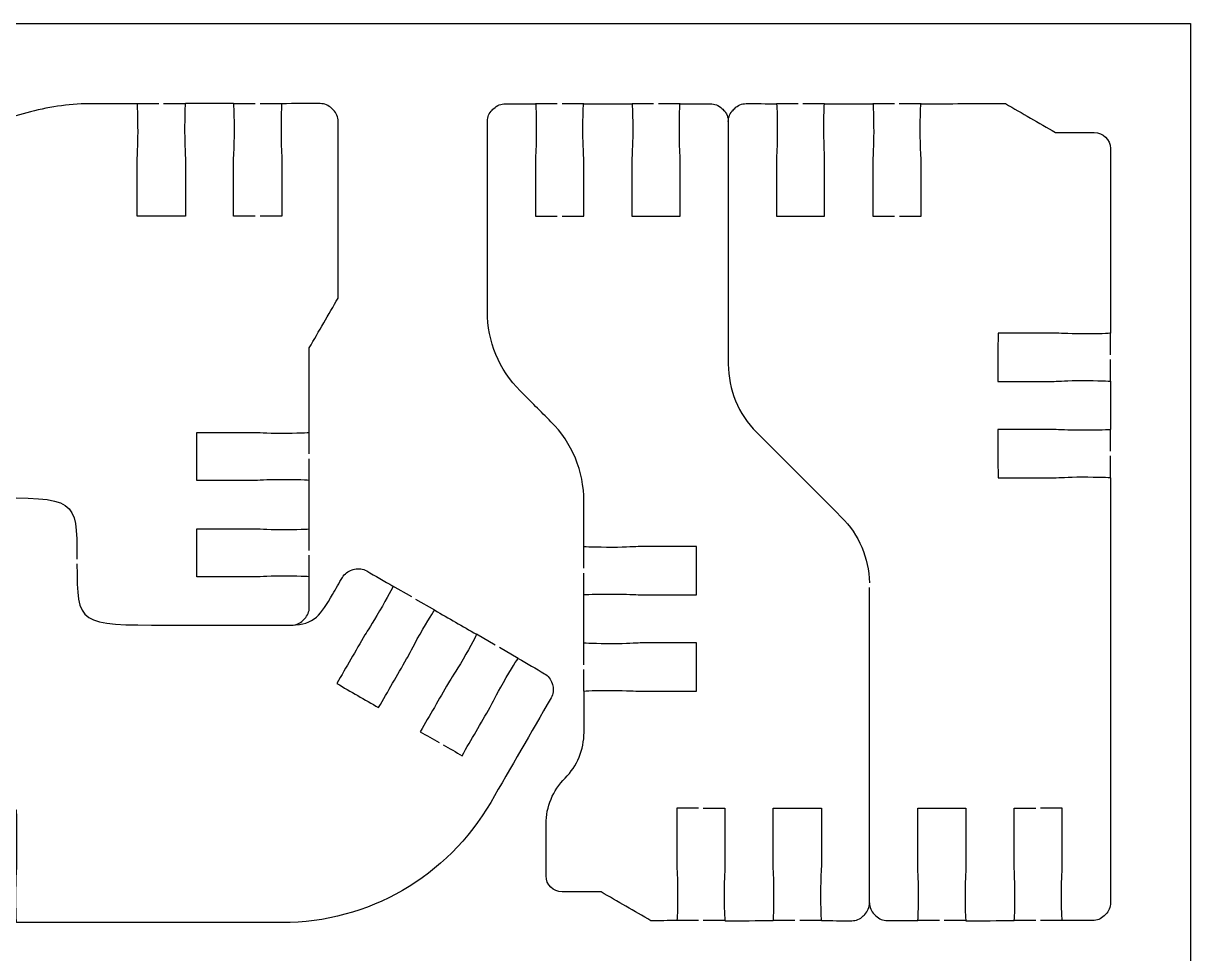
# Model space of a CAD drawing. Extents: x 0 to 410, y 0 to 300.
# Drawn here: x 127.5 to 200.2, y 242.2 to 300.2 of the extents above; entities that cross this region are included whole.
import ezdxf

# ---------------------------------------------------------------- set-up
doc = ezdxf.new("R2010")
doc.units = 0
doc.header["$MEASUREMENT"] = 0
doc.layers.add('DEFAULT', color=18, linetype='CONTINUOUS')

msp = doc.modelspace()

# ---------------------------------------------------------------- linework, layer by layer
at = {"layer": 'DEFAULT', "color": 18}
msp.add_lwpolyline([(200.176, 0.176), (0.176, 0.176), (0.176, 300.176), (200.176, 300.176)], close=True, dxfattribs=at)
at = {"layer": 'DEFAULT', "color": 1}
for points in [[(135.924, 295.173), (134.576, 295.173)], [(137.575, 295.173), (136.223, 295.173)], [(141.928, 295.173), (140.58, 295.173)], [(143.579, 295.173), (142.228, 295.173)], [(160.731, 295.173), (159.383, 295.173)], [(162.382, 295.173), (161.031, 295.173)], [(166.735, 295.173), (165.388, 295.173)], [(168.386, 295.173), (167.035, 295.173)], [(175.734, 295.173), (174.387, 295.173)], [(177.385, 295.173), (176.034, 295.173)], [(181.735, 295.173), (180.388, 295.173)], [(183.386, 295.173), (182.035, 295.173)], [(195.176, 279.538), (195.176, 280.886)], [(195.176, 277.887), (195.176, 279.238)], [(195.18, 273.538), (195.18, 274.885)], [(145.293, 273.361), (145.293, 274.709)], [(145.293, 271.71), (145.293, 273.061)], [(195.18, 271.887), (195.18, 273.238)], [(145.293, 267.357), (145.293, 268.704)], [(162.392, 266.249), (162.392, 267.597)], [(145.293, 265.706), (145.293, 267.057)], [(162.392, 264.598), (162.392, 265.949)], [(151.675, 264.457), (150.504, 265.131)], [(153.104, 263.632), (151.936, 264.305)], [(156.875, 261.458), (155.704, 262.132)], [(158.304, 260.633), (157.136, 261.307)], [(162.396, 260.241), (162.396, 261.589)], [(162.396, 258.59), (162.396, 259.941)], [(169.529, 244.303), (168.178, 244.303)], [(171.177, 244.303), (169.829, 244.303)], [(175.53, 244.303), (174.179, 244.303)], [(177.181, 244.303), (175.83, 244.303)], [(184.529, 244.303), (183.178, 244.303)], [(186.177, 244.303), (184.829, 244.303)], [(190.534, 244.303), (189.182, 244.303)], [(192.181, 244.303), (190.833, 244.303)]]:
    msp.add_lwpolyline(points, dxfattribs=at)
for points, knots in [([(141.931, 288.178), (141.48, 288.178), (141.028, 288.178), (140.577, 288.178), (140.578, 289.344), (140.579, 290.511), (140.58, 291.677), (140.577, 292.013), (140.63, 292.461), (140.63, 293.427), (140.63, 294.348), (140.608, 295.103), (140.58, 295.177), (139.579, 295.177), (138.579, 295.177), (137.578, 295.177), (137.546, 295.166), (137.529, 294.387), (137.529, 293.427), (137.529, 292.461), (137.578, 292.013), (137.582, 291.677), (137.582, 290.511), (137.582, 289.344), (137.582, 288.178), (136.581, 288.178), (135.58, 288.178), (134.579, 288.178), (134.578, 289.343), (134.577, 290.509), (134.576, 291.674), (134.576, 292.013), (134.625, 292.457), (134.625, 293.427), (134.625, 294.39), (134.604, 295.173), (134.576, 295.173), (133.656, 295.173), (132.737, 295.173), (131.817, 295.173), (130.508, 295.173), (129.203, 295.004), (127.937, 294.662), (123.074, 293.36), (118.212, 292.058), (113.349, 290.757), (111.046, 290.139), (109.084, 288.633), (107.888, 286.566), (105.692, 282.766), (103.495, 278.967), (101.298, 275.167), (101.164, 274.938), (101.129, 274.663), (101.196, 274.409), (101.209, 274.361), (101.222, 274.312), (101.235, 274.264), (101.305, 274.01), (101.471, 273.792), (101.701, 273.661), (102.249, 273.344), (102.797, 273.026), (103.344, 272.709), (103.383, 272.719), (103.785, 273.375), (104.265, 274.201), (104.745, 275.037), (104.925, 275.45), (105.091, 275.742), (105.675, 276.751), (106.26, 277.76), (106.844, 278.769), (107.233, 278.545), (107.623, 278.32), (108.012, 278.095)], [0, 0, 0, 0, 3.84, 3.84, 3.84, 13.760005, 13.760005, 13.760005, 14.760005, 14.760005, 14.760005, 16.760005, 16.760005, 16.760005, 25.270005, 25.270005, 25.270005, 26.270005, 26.270005, 26.270005, 27.270005, 27.270005, 27.270005, 37.190005, 37.190005, 37.190005, 45.700005, 45.700005, 45.700005, 55.61001, 55.61001, 55.61001, 56.61001, 56.61001, 56.61001, 57.61001, 57.61001, 57.61001, 65.43001, 65.43001, 65.43001, 66.43001, 66.43001, 66.43001, 109.236171, 109.236171, 109.236171, 110.236171, 110.236171, 110.236171, 147.557458, 147.557458, 147.557458, 148.557458, 148.557458, 148.557458, 148.981958, 148.981958, 148.981958, 149.981958, 149.981958, 149.981958, 155.367643, 155.367643, 155.367643, 156.367643, 156.367643, 156.367643, 157.367643, 157.367643, 157.367643, 167.283151, 167.283151, 167.283151, 171.104695, 171.104695, 171.104695, 171.104695]), ([(136.442, 262.707), (139.023, 262.707), (141.604, 262.707), (144.186, 262.707), (144.45, 262.707), (144.708, 262.813), (144.895, 263), (144.93, 263.035), (144.965, 263.071), (145, 263.106), (145.187, 263.293), (145.293, 263.55), (145.293, 263.815), (145.293, 264.445), (145.293, 265.076), (145.293, 265.706), (145.286, 265.738), (144.507, 265.755), (143.54, 265.755), (142.577, 265.755), (142.129, 265.706), (141.794, 265.706), (140.627, 265.706), (139.461, 265.706), (138.294, 265.706), (138.294, 266.707), (138.294, 267.707), (138.294, 268.708), (139.461, 268.708), (140.627, 268.708), (141.794, 268.708), (142.129, 268.708), (142.577, 268.659), (143.54, 268.659), (144.51, 268.659), (145.293, 268.68), (145.293, 268.708), (145.292, 269.708), (145.291, 270.707), (145.29, 271.707), (145.283, 271.738), (144.503, 271.756), (143.544, 271.756), (142.577, 271.756), (142.129, 271.71), (141.794, 271.707), (140.627, 271.707), (139.461, 271.707), (138.294, 271.707), (138.293, 272.707), (138.292, 273.708), (138.291, 274.709), (139.457, 274.709), (140.624, 274.709), (141.79, 274.709), (142.125, 274.712), (142.573, 274.659), (143.544, 274.659), (144.51, 274.659), (145.293, 274.684), (145.293, 274.709), (145.293, 276.462), (145.293, 278.215), (145.293, 279.969), (145.891, 281.003), (146.488, 282.038), (147.085, 283.073), (147.085, 286.74), (147.085, 290.406), (147.085, 294.073), (147.085, 294.337), (146.98, 294.591), (146.793, 294.778), (146.757, 294.814), (146.722, 294.849), (146.687, 294.884), (146.5, 295.071), (146.242, 295.177), (145.978, 295.177), (145.179, 295.177), (144.381, 295.177), (143.582, 295.173), (143.551, 295.11), (143.533, 294.351), (143.533, 293.427), (143.533, 292.461), (143.579, 292.013), (143.582, 291.677), (143.582, 290.511), (143.582, 289.344), (143.582, 288.178), (143.132, 288.178), (142.682, 288.178), (142.231, 288.178)], [0, 0, 0, 0, 21.95, 21.95, 21.95, 22.95, 22.95, 22.95, 23.374264, 23.374264, 23.374264, 24.374264, 24.374264, 24.374264, 29.734264, 29.734264, 29.734264, 30.734264, 30.734264, 30.734264, 31.734264, 31.734264, 31.734264, 41.654264, 41.654264, 41.654264, 50.164264, 50.164264, 50.164264, 60.084264, 60.084264, 60.084264, 61.084264, 61.084264, 61.084264, 62.084264, 62.084264, 62.084264, 70.58427, 70.58427, 70.58427, 71.58427, 71.58427, 71.58427, 72.58427, 72.58427, 72.58427, 82.50427, 82.50427, 82.50427, 91.014276, 91.014276, 91.014276, 100.934276, 100.934276, 100.934276, 101.934276, 101.934276, 101.934276, 102.934276, 102.934276, 102.934276, 117.844276, 117.844276, 117.844276, 128.005299, 128.005299, 128.005299, 159.185299, 159.185299, 159.185299, 160.185299, 160.185299, 160.185299, 160.609563, 160.609563, 160.609563, 161.609563, 161.609563, 161.609563, 169.399563, 169.399563, 169.399563, 170.399563, 170.399563, 170.399563, 171.399563, 171.399563, 171.399563, 181.319563, 181.319563, 181.319563, 185.149563, 185.149563, 185.149563, 185.149563]), ([(169.526, 251.298), (169.075, 251.298), (168.625, 251.298), (168.174, 251.298), (168.174, 250.133), (168.174, 248.968), (168.174, 247.802), (168.178, 247.464), (168.227, 247.019), (168.227, 246.049), (168.227, 245.086), (168.203, 244.31), (168.178, 244.303), (167.641, 244.302), (167.103, 244.3), (166.566, 244.299), (165.531, 244.897), (164.496, 245.494), (163.461, 246.091), (162.653, 246.091), (161.846, 246.091), (161.038, 246.091), (160.484, 246.091), (160.036, 246.539), (160.036, 247.093), (160.036, 248.169), (160.036, 249.245), (160.036, 250.321), (160.036, 251.39), (160.463, 252.417), (161.218, 253.172), (161.976, 253.927), (162.399, 254.953), (162.399, 256.022), (162.399, 256.878), (162.399, 257.734), (162.399, 258.59), (162.399, 258.619), (163.183, 258.636), (164.149, 258.64), (165.116, 258.636), (165.56, 258.59), (165.896, 258.59), (167.062, 258.59), (168.229, 258.59), (169.395, 258.59), (169.396, 259.591), (169.397, 260.592), (169.399, 261.592), (168.231, 261.592), (167.063, 261.592), (165.896, 261.592), (165.564, 261.592), (165.112, 261.54), (164.149, 261.543), (163.186, 261.543), (162.403, 261.564), (162.396, 261.589), (162.396, 262.59), (162.396, 263.59), (162.396, 264.591), (162.396, 264.619), (163.179, 264.64), (164.146, 264.64), (165.116, 264.64), (165.564, 264.595), (165.899, 264.595), (167.066, 264.593), (168.232, 264.592), (169.399, 264.591), (169.397, 265.592), (169.396, 266.593), (169.395, 267.593), (168.229, 267.593), (167.062, 267.593), (165.896, 267.593), (165.56, 267.597), (165.112, 267.544), (164.146, 267.544), (163.183, 267.547), (162.399, 267.565), (162.392, 267.597), (162.392, 268.539), (162.392, 269.481), (162.392, 270.423), (162.392, 272.282), (161.655, 274.06), (160.343, 275.372), (159.705, 276.009), (159.068, 276.647), (158.431, 277.284), (157.118, 278.596), (156.381, 280.378), (156.381, 282.234), (156.381, 286.185), (156.381, 290.136), (156.381, 294.087), (156.381, 294.344), (156.487, 294.595), (156.674, 294.775), (156.709, 294.809), (156.744, 294.843), (156.78, 294.877), (156.977, 295.068), (157.238, 295.173), (157.514, 295.173), (158.136, 295.173), (158.758, 295.173), (159.38, 295.173), (159.408, 295.173), (159.429, 294.39), (159.429, 293.424), (159.429, 292.457), (159.38, 292.009), (159.38, 291.674), (159.38, 290.509), (159.38, 289.343), (159.38, 288.178), (159.83, 288.178), (160.28, 288.178), (160.731, 288.178)], [0, 0, 0, 0, 3.83, 3.83, 3.83, 13.74, 13.74, 13.74, 14.74, 14.74, 14.74, 15.74, 15.74, 15.74, 20.310011, 20.310011, 20.310011, 30.471035, 30.471035, 30.471035, 37.341035, 37.341035, 37.341035, 38.341035, 38.341035, 38.341035, 47.491035, 47.491035, 47.491035, 48.491035, 48.491035, 48.491035, 49.491035, 49.491035, 49.491035, 56.771035, 56.771035, 56.771035, 57.771035, 57.771035, 57.771035, 58.771035, 58.771035, 58.771035, 68.691035, 68.691035, 68.691035, 77.20104, 77.20104, 77.20104, 87.13104, 87.13104, 87.13104, 88.13104, 88.13104, 88.13104, 89.13104, 89.13104, 89.13104, 97.64104, 97.64104, 97.64104, 98.64104, 98.64104, 98.64104, 99.64104, 99.64104, 99.64104, 109.561045, 109.561045, 109.561045, 118.071051, 118.071051, 118.071051, 127.991051, 127.991051, 127.991051, 128.991051, 128.991051, 128.991051, 129.991051, 129.991051, 129.991051, 138.001051, 138.001051, 138.001051, 139.001051, 139.001051, 139.001051, 146.666089, 146.666089, 146.666089, 147.666089, 147.666089, 147.666089, 181.266089, 181.266089, 181.266089, 182.266089, 182.266089, 182.266089, 182.683342, 182.683342, 182.683342, 183.683342, 183.683342, 183.683342, 188.973342, 188.973342, 188.973342, 189.973342, 189.973342, 189.973342, 190.973342, 190.973342, 190.973342, 200.883342, 200.883342, 200.883342, 204.713342, 204.713342, 204.713342, 204.713342]), ([(161.031, 288.174), (161.482, 288.174), (161.934, 288.174), (162.385, 288.174), (162.384, 289.341), (162.383, 290.507), (162.382, 291.674), (162.382, 292.009), (162.332, 292.457), (162.332, 293.424), (162.332, 294.387), (162.354, 295.166), (162.382, 295.173), (163.383, 295.175), (164.383, 295.176), (165.384, 295.173), (165.412, 295.099), (165.433, 294.344), (165.433, 293.427), (165.433, 292.457), (165.38, 292.009), (165.384, 291.674), (165.384, 290.507), (165.384, 289.341), (165.384, 288.174), (166.385, 288.175), (167.385, 288.177), (168.386, 288.178), (168.386, 289.343), (168.386, 290.509), (168.386, 291.674), (168.383, 292.009), (168.337, 292.457), (168.337, 293.427), (168.337, 294.387), (168.354, 295.166), (168.386, 295.173), (169.008, 295.173), (169.63, 295.173), (170.252, 295.173), (170.527, 295.173), (170.789, 295.068), (170.986, 294.877), (171.021, 294.843), (171.057, 294.809), (171.092, 294.775), (171.282, 294.584), (171.385, 294.33), (171.385, 294.066), (171.385, 289.032), (171.385, 283.997), (171.385, 278.963), (171.385, 277.372), (172.016, 275.845), (173.142, 274.719), (174.902, 272.958), (176.662, 271.196), (178.423, 269.435), (179.513, 268.345), (180.137, 266.884), (180.176, 265.346)], [0, 0, 0, 0, 3.84, 3.84, 3.84, 13.760005, 13.760005, 13.760005, 14.760005, 14.760005, 14.760005, 15.760005, 15.760005, 15.760005, 25.270011, 25.270011, 25.270011, 26.270011, 26.270011, 26.270011, 27.270011, 27.270011, 27.270011, 37.190011, 37.190011, 37.190011, 45.700017, 45.700017, 45.700017, 55.610017, 55.610017, 55.610017, 56.610017, 56.610017, 56.610017, 57.610017, 57.610017, 57.610017, 62.900017, 62.900017, 62.900017, 63.900017, 63.900017, 63.900017, 64.31727, 64.31727, 64.31727, 65.31727, 65.31727, 65.31727, 108.12727, 108.12727, 108.12727, 109.12727, 109.12727, 109.12727, 130.305119, 130.305119, 130.305119, 131.305119, 131.305119, 131.305119, 131.305119]), ([(171.385, 294.073), (171.385, 294.337), (171.491, 294.591), (171.678, 294.778), (171.713, 294.814), (171.748, 294.849), (171.783, 294.884), (171.97, 295.071), (172.224, 295.177), (172.492, 295.177), (173.123, 295.176), (173.753, 295.175), (174.383, 295.173), (174.412, 295.173), (174.433, 294.39), (174.433, 293.424), (174.433, 292.457), (174.383, 292.013), (174.383, 291.674), (174.383, 290.507), (174.383, 289.341), (174.383, 288.174), (175.384, 288.174), (176.385, 288.174), (177.385, 288.174), (177.385, 289.342), (177.385, 290.51), (177.385, 291.677), (177.389, 292.009), (177.336, 292.461), (177.336, 293.424), (177.336, 294.387), (177.354, 295.166), (177.385, 295.173), (178.385, 295.175), (179.385, 295.176), (180.384, 295.173), (180.416, 295.103), (180.433, 294.348), (180.437, 293.427), (180.437, 292.457), (180.388, 292.009), (180.388, 291.677), (180.388, 290.51), (180.388, 289.342), (180.388, 288.174), (180.838, 288.174), (181.288, 288.174), (181.739, 288.174)], [0, 0, 0, 0, 1, 1, 1, 1.424264, 1.424264, 1.424264, 2.424264, 2.424264, 2.424264, 7.784273, 7.784273, 7.784273, 8.784273, 8.784273, 8.784273, 9.784273, 9.784273, 9.784273, 19.704273, 19.704273, 19.704273, 28.214273, 28.214273, 28.214273, 38.144273, 38.144273, 38.144273, 39.144273, 39.144273, 39.144273, 40.144273, 40.144273, 40.144273, 49.644279, 49.644279, 49.644279, 50.644279, 50.644279, 50.644279, 51.644279, 51.644279, 51.644279, 61.574279, 61.574279, 61.574279, 65.404279, 65.404279, 65.404279, 65.404279]), ([(182.039, 288.178), (182.489, 288.178), (182.939, 288.178), (183.39, 288.178), (183.39, 289.343), (183.39, 290.509), (183.39, 291.674), (183.386, 292.013), (183.337, 292.457), (183.337, 293.427), (183.337, 294.39), (183.362, 295.166), (183.386, 295.173), (185.14, 295.175), (186.893, 295.176), (188.646, 295.177), (189.681, 294.58), (190.716, 293.982), (191.751, 293.385), (192.56, 293.385), (193.369, 293.385), (194.178, 293.385), (194.728, 293.385), (195.176, 292.937), (195.176, 292.386), (195.176, 288.553), (195.176, 284.719), (195.176, 280.886), (195.176, 280.858), (194.393, 280.84), (193.426, 280.837), (192.46, 280.84), (192.015, 280.886), (191.68, 280.886), (190.514, 280.886), (189.347, 280.886), (188.18, 280.886), (188.179, 279.885), (188.178, 278.884), (188.177, 277.884), (189.345, 277.884), (190.512, 277.884), (191.68, 277.884), (192.012, 277.884), (192.463, 277.937), (193.426, 277.933), (194.389, 277.933), (195.173, 277.912), (195.18, 277.887), (195.18, 276.887), (195.18, 275.886), (195.18, 274.885), (195.18, 274.857), (194.396, 274.836), (193.43, 274.836), (192.46, 274.836), (192.012, 274.882), (191.677, 274.882), (190.51, 274.883), (189.343, 274.884), (188.177, 274.885), (188.178, 273.884), (188.179, 272.884), (188.18, 271.883), (189.347, 271.883), (190.514, 271.883), (191.68, 271.883), (192.015, 271.879), (192.463, 271.932), (193.43, 271.932), (194.393, 271.929), (195.169, 271.911), (195.183, 271.879), (195.183, 263.057), (195.183, 254.234), (195.183, 245.411), (195.183, 245.146), (195.077, 244.888), (194.89, 244.701), (194.855, 244.666), (194.82, 244.631), (194.784, 244.596), (194.598, 244.409), (194.344, 244.303), (194.079, 244.303), (193.447, 244.303), (192.816, 244.303), (192.185, 244.303), (192.156, 244.303), (192.135, 245.086), (192.135, 246.053), (192.135, 247.019), (192.185, 247.467), (192.185, 247.802), (192.185, 248.968), (192.185, 250.133), (192.185, 251.298), (191.733, 251.298), (191.281, 251.298), (190.83, 251.298)], [0, 0, 0, 0, 3.83, 3.83, 3.83, 13.74, 13.74, 13.74, 14.74, 14.74, 14.74, 15.74, 15.74, 15.74, 30.650003, 30.650003, 30.650003, 40.811027, 40.811027, 40.811027, 47.691027, 47.691027, 47.691027, 48.691027, 48.691027, 48.691027, 81.291027, 81.291027, 81.291027, 82.291027, 82.291027, 82.291027, 83.291027, 83.291027, 83.291027, 93.211027, 93.211027, 93.211027, 101.721033, 101.721033, 101.721033, 111.651033, 111.651033, 111.651033, 112.651033, 112.651033, 112.651033, 113.651033, 113.651033, 113.651033, 122.161033, 122.161033, 122.161033, 123.161033, 123.161033, 123.161033, 124.161033, 124.161033, 124.161033, 134.081038, 134.081038, 134.081038, 142.591044, 142.591044, 142.591044, 152.511044, 152.511044, 152.511044, 153.511044, 153.511044, 153.511044, 154.531044, 154.531044, 154.531044, 229.561044, 229.561044, 229.561044, 230.561044, 230.561044, 230.561044, 230.985308, 230.985308, 230.985308, 231.985308, 231.985308, 231.985308, 237.355308, 237.355308, 237.355308, 238.355308, 238.355308, 238.355308, 239.355308, 239.355308, 239.355308, 249.265308, 249.265308, 249.265308, 253.105308, 253.105308, 253.105308, 253.105308]), ([(123.354, 260.284), (123.354, 260.734), (123.354, 261.184), (123.354, 261.635), (122.188, 261.635), (121.021, 261.635), (119.854, 261.635), (119.519, 261.631), (119.071, 261.585), (118.105, 261.585), (117.145, 261.585), (116.366, 261.603), (116.358, 261.635), (116.357, 262.634), (116.356, 263.634), (116.355, 264.633), (116.355, 264.662), (117.138, 264.683), (118.108, 264.683), (119.071, 264.683), (119.519, 264.633), (119.854, 264.633), (121.021, 264.633), (122.188, 264.633), (123.354, 264.633), (123.354, 265.634), (123.354, 266.635), (123.354, 267.636), (122.188, 267.636), (121.021, 267.636), (119.854, 267.636), (119.519, 267.636), (119.071, 267.586), (118.108, 267.586), (117.142, 267.586), (116.362, 267.604), (116.355, 267.636), (116.355, 268.266), (116.355, 268.896), (116.355, 269.526), (116.355, 269.791), (116.461, 270.049), (116.651, 270.236), (116.685, 270.271), (116.719, 270.306), (116.754, 270.341), (116.941, 270.528), (117.198, 270.634), (117.463, 270.634), (120.044, 270.634), (122.625, 270.634), (125.206, 270.634), (130.752, 270.634), (130.826, 270.634), (130.826, 266.821)], [0, 0, 0, 0, 3.83, 3.83, 3.83, 13.75, 13.75, 13.75, 14.75, 14.75, 14.75, 15.75, 15.75, 15.75, 24.250006, 24.250006, 24.250006, 25.250006, 25.250006, 25.250006, 26.250006, 26.250006, 26.250006, 36.170006, 36.170006, 36.170006, 44.680006, 44.680006, 44.680006, 54.600006, 54.600006, 54.600006, 55.600006, 55.600006, 55.600006, 56.600006, 56.600006, 56.600006, 61.960006, 61.960006, 61.960006, 62.960006, 62.960006, 62.960006, 63.377259, 63.377259, 63.377259, 64.377259, 64.377259, 64.377259, 86.327259, 86.327259, 86.327259, 87.327259, 87.327259, 87.327259, 87.327259]), ([(144.186, 262.707), (145.611, 262.707), (146.031, 263.385), (146.743, 264.619), (146.947, 264.971), (147.15, 265.323), (147.354, 265.674), (147.488, 265.903), (147.703, 266.073), (147.96, 266.14), (148.009, 266.153), (148.057, 266.166), (148.105, 266.179), (148.362, 266.249), (148.634, 266.21), (148.867, 266.08), (149.413, 265.763), (149.958, 265.447), (150.504, 265.131), (150.514, 265.092), (150.148, 264.411), (149.671, 263.593), (149.188, 262.753), (148.923, 262.39), (148.758, 262.1), (148.173, 261.09), (147.589, 260.08), (147.004, 259.07), (147.872, 258.57), (148.74, 258.071), (149.608, 257.571), (150.19, 258.581), (150.772, 259.591), (151.354, 260.601), (151.523, 260.89), (151.703, 261.303), (152.187, 262.143), (152.663, 262.968), (153.069, 263.624), (153.104, 263.632), (153.97, 263.132), (154.837, 262.632), (155.704, 262.132), (155.714, 262.093), (155.344, 261.413), (154.871, 260.594), (154.388, 259.755), (154.123, 259.391), (153.954, 259.102), (153.371, 258.091), (152.787, 257.079), (152.204, 256.068), (152.595, 255.843), (152.985, 255.619), (153.375, 255.394)], [0, 0, 0, 0, 1, 1, 1, 4.454417, 4.454417, 4.454417, 5.454417, 5.454417, 5.454417, 5.878917, 5.878917, 5.878917, 6.878917, 6.878917, 6.878917, 12.242284, 12.242284, 12.242284, 13.242284, 13.242284, 13.242284, 14.242284, 14.242284, 14.242284, 24.166446, 24.166446, 24.166446, 32.682719, 32.682719, 32.682719, 42.59688, 42.59688, 42.59688, 43.59688, 43.59688, 43.59688, 44.59688, 44.59688, 44.59688, 53.104489, 53.104489, 53.104489, 54.104489, 54.104489, 54.104489, 55.104489, 55.104489, 55.104489, 65.032308, 65.032308, 65.032308, 68.862517, 68.862517, 68.862517, 68.862517]), ([(169.825, 251.302), (170.276, 251.302), (170.726, 251.302), (171.177, 251.302), (171.177, 250.134), (171.177, 248.967), (171.177, 247.799), (171.177, 247.467), (171.127, 247.019), (171.127, 246.049), (171.131, 245.128), (171.148, 244.373), (171.18, 244.299), (172.18, 244.3), (173.179, 244.302), (174.179, 244.303), (174.21, 244.31), (174.228, 245.09), (174.228, 246.053), (174.228, 247.016), (174.175, 247.467), (174.179, 247.799), (174.179, 248.967), (174.179, 250.134), (174.179, 251.302), (175.179, 251.302), (176.18, 251.302), (177.181, 251.302), (177.181, 250.135), (177.181, 248.969), (177.181, 247.802), (177.181, 247.464), (177.131, 247.019), (177.131, 246.053), (177.131, 245.086), (177.153, 244.303), (177.181, 244.303), (177.812, 244.302), (178.444, 244.3), (179.075, 244.299), (179.34, 244.299), (179.594, 244.402), (179.784, 244.592), (179.818, 244.626), (179.853, 244.66), (179.887, 244.694), (180.074, 244.881), (180.179, 245.139), (180.179, 245.404), (180.179, 251.951), (180.179, 258.499), (180.179, 265.046)], [0, 0, 0, 0, 3.83, 3.83, 3.83, 13.76, 13.76, 13.76, 14.76, 14.76, 14.76, 16.76, 16.76, 16.76, 25.260006, 25.260006, 25.260006, 26.260006, 26.260006, 26.260006, 27.260006, 27.260006, 27.260006, 37.190006, 37.190006, 37.190006, 45.700006, 45.700006, 45.700006, 55.620006, 55.620006, 55.620006, 56.620006, 56.620006, 56.620006, 57.620006, 57.620006, 57.620006, 62.990015, 62.990015, 62.990015, 63.990015, 63.990015, 63.990015, 64.400137, 64.400137, 64.400137, 65.400137, 65.400137, 65.400137, 121.080137, 121.080137, 121.080137, 121.080137]), ([(153.636, 255.246), (154.026, 255.021), (154.415, 254.797), (154.804, 254.572), (155.389, 255.581), (155.973, 256.59), (156.557, 257.599), (156.723, 257.892), (156.903, 258.305), (157.383, 259.141), (157.863, 259.966), (158.265, 260.622), (158.304, 260.633), (158.851, 260.315), (159.397, 259.998), (159.944, 259.68), (160.173, 259.55), (160.343, 259.331), (160.41, 259.077), (160.423, 259.029), (160.436, 258.981), (160.449, 258.933), (160.519, 258.679), (160.484, 258.403), (160.35, 258.174), (159.096, 256.006), (157.843, 253.837), (156.589, 251.669), (153.908, 247.033), (148.959, 244.179), (143.603, 244.179), (138.093, 244.179), (132.583, 244.179), (127.072, 244.179), (127.044, 244.179), (127.023, 244.963), (127.023, 245.926), (127.023, 246.896), (127.072, 247.34), (127.072, 247.679), (127.071, 248.844), (127.07, 250.01), (127.069, 251.175), (126.068, 251.175), (125.067, 251.175), (124.067, 251.175), (124.067, 250.008), (124.067, 248.842), (124.067, 247.675), (124.07, 247.34), (124.12, 246.892), (124.12, 245.926), (124.12, 244.966), (124.102, 244.186), (124.07, 244.176), (123.069, 244.176), (122.069, 244.176), (121.068, 244.176), (121.043, 244.176), (121.019, 244.959), (121.019, 245.926), (121.019, 246.892), (121.072, 247.34), (121.068, 247.675), (121.069, 248.842), (121.07, 250.008), (121.072, 251.175), (120.07, 251.175), (119.068, 251.175), (118.066, 251.175), (118.066, 250.008), (118.066, 248.842), (118.066, 247.675), (118.069, 247.34), (118.115, 246.892), (118.115, 245.926), (118.115, 244.963), (118.098, 244.183), (118.066, 244.176), (117.267, 244.176), (116.469, 244.176), (115.671, 244.176), (115.406, 244.176), (115.148, 244.278), (114.961, 244.469), (114.926, 244.504), (114.891, 244.539), (114.856, 244.574), (114.669, 244.761), (114.563, 245.015), (114.563, 245.28), (114.563, 248.159), (114.563, 251.037), (114.563, 253.916), (115.16, 254.951), (115.758, 255.986), (116.355, 257.02), (116.355, 257.558), (116.355, 258.095), (116.355, 258.633), (116.355, 258.657), (117.138, 258.682), (118.105, 258.682), (119.075, 258.682), (119.523, 258.629), (119.858, 258.633), (121.025, 258.633), (122.191, 258.633), (123.358, 258.633), (123.358, 259.083), (123.358, 259.533), (123.358, 259.984)], [0, 0, 0, 0, 3.821544, 3.821544, 3.821544, 13.737052, 13.737052, 13.737052, 14.737052, 14.737052, 14.737052, 15.737052, 15.737052, 15.737052, 21.114087, 21.114087, 21.114087, 22.114087, 22.114087, 22.114087, 22.538586, 22.538586, 22.538586, 23.538586, 23.538586, 23.538586, 44.838098, 44.838098, 44.838098, 45.838098, 45.838098, 45.838098, 92.698098, 92.698098, 92.698098, 93.698098, 93.698098, 93.698098, 94.698098, 94.698098, 94.698098, 104.608103, 104.608103, 104.608103, 113.118103, 113.118103, 113.118103, 123.038103, 123.038103, 123.038103, 124.038103, 124.038103, 124.038103, 125.038103, 125.038103, 125.038103, 133.548103, 133.548103, 133.548103, 134.548103, 134.548103, 134.548103, 135.548103, 135.548103, 135.548103, 145.468108, 145.468108, 145.468108, 153.988108, 153.988108, 153.988108, 163.908108, 163.908108, 163.908108, 164.908108, 164.908108, 164.908108, 165.908108, 165.908108, 165.908108, 172.698108, 172.698108, 172.698108, 173.698108, 173.698108, 173.698108, 174.122372, 174.122372, 174.122372, 175.122372, 175.122372, 175.122372, 199.602372, 199.602372, 199.602372, 209.763396, 209.763396, 209.763396, 214.333396, 214.333396, 214.333396, 215.333396, 215.333396, 215.333396, 216.333396, 216.333396, 216.333396, 226.253396, 226.253396, 226.253396, 230.083396, 230.083396, 230.083396, 230.083396]), ([(180.179, 245.411), (180.179, 245.146), (180.285, 244.888), (180.472, 244.701), (180.508, 244.666), (180.543, 244.631), (180.578, 244.596), (180.765, 244.409), (181.019, 244.303), (181.287, 244.303), (181.918, 244.303), (182.548, 244.303), (183.178, 244.303), (183.21, 244.31), (183.227, 245.09), (183.227, 246.049), (183.227, 247.019), (183.182, 247.467), (183.178, 247.802), (183.178, 248.968), (183.178, 250.133), (183.178, 251.298), (184.179, 251.3), (185.18, 251.301), (186.18, 251.302), (186.18, 250.135), (186.18, 248.969), (186.18, 247.802), (186.184, 247.467), (186.131, 247.019), (186.131, 246.049), (186.131, 245.132), (186.152, 244.377), (186.18, 244.299), (187.181, 244.3), (188.182, 244.302), (189.182, 244.303), (189.211, 244.31), (189.232, 245.09), (189.232, 246.053), (189.232, 247.019), (189.182, 247.467), (189.182, 247.802), (189.181, 248.969), (189.18, 250.135), (189.179, 251.302), (189.629, 251.302), (190.08, 251.302), (190.53, 251.302)], [0, 0, 0, 0, 1, 1, 1, 1.424264, 1.424264, 1.424264, 2.424264, 2.424264, 2.424264, 7.784264, 7.784264, 7.784264, 8.784264, 8.784264, 8.784264, 9.784264, 9.784264, 9.784264, 19.694264, 19.694264, 19.694264, 28.20427, 28.20427, 28.20427, 38.12427, 38.12427, 38.12427, 39.12427, 39.12427, 39.12427, 40.138412, 40.138412, 40.138412, 48.648418, 48.648418, 48.648418, 49.648418, 49.648418, 49.648418, 50.648418, 50.648418, 50.648418, 60.568423, 60.568423, 60.568423, 64.398423, 64.398423, 64.398423, 64.398423])]:
    msp.add_open_spline(points, degree=3, knots=knots, dxfattribs=at)
msp.add_open_spline([(130.826, 266.521), (130.826, 262.707), (130.896, 262.707), (136.442, 262.707)], degree=3, dxfattribs=at)

doc.saveas('drawing.dxf')
